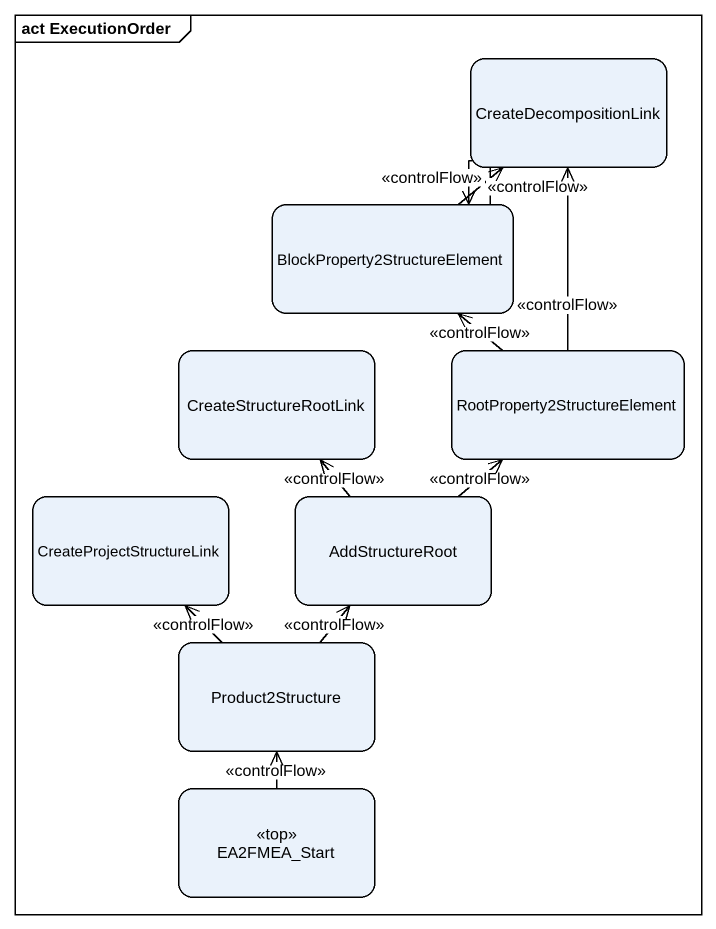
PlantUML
@startuml
mainframe act ExecutionOrder
hide empty description
state CreateDecompositionLink
state "BlockProperty2StructureElement" as BlockProperty2StructureEleme
state CreateStructureRootLink
state "RootProperty2StructureElement" as RootProperty2StructureElemen
state CreateProjectStructureLink
state AddStructureRoot
state Product2Structure
state EA2FMEA_Start <<top>>
BlockProperty2StructureEleme -up-> CreateDecompositionLink : <<controlFlow>>
BlockProperty2StructureEleme --> BlockProperty2StructureEleme : <<controlFlow>>
RootProperty2StructureElemen -up-> CreateDecompositionLink : <<controlFlow>>
RootProperty2StructureElemen -up-> BlockProperty2StructureEleme : <<controlFlow>>
AddStructureRoot -up-> CreateStructureRootLink : <<controlFlow>>
AddStructureRoot -up-> RootProperty2StructureElemen : <<controlFlow>>
Product2Structure -up-> CreateProjectStructureLink : <<controlFlow>>
Product2Structure -up-> AddStructureRoot : <<controlFlow>>
EA2FMEA_Start -up-> Product2Structure : <<controlFlow>>
@enduml
